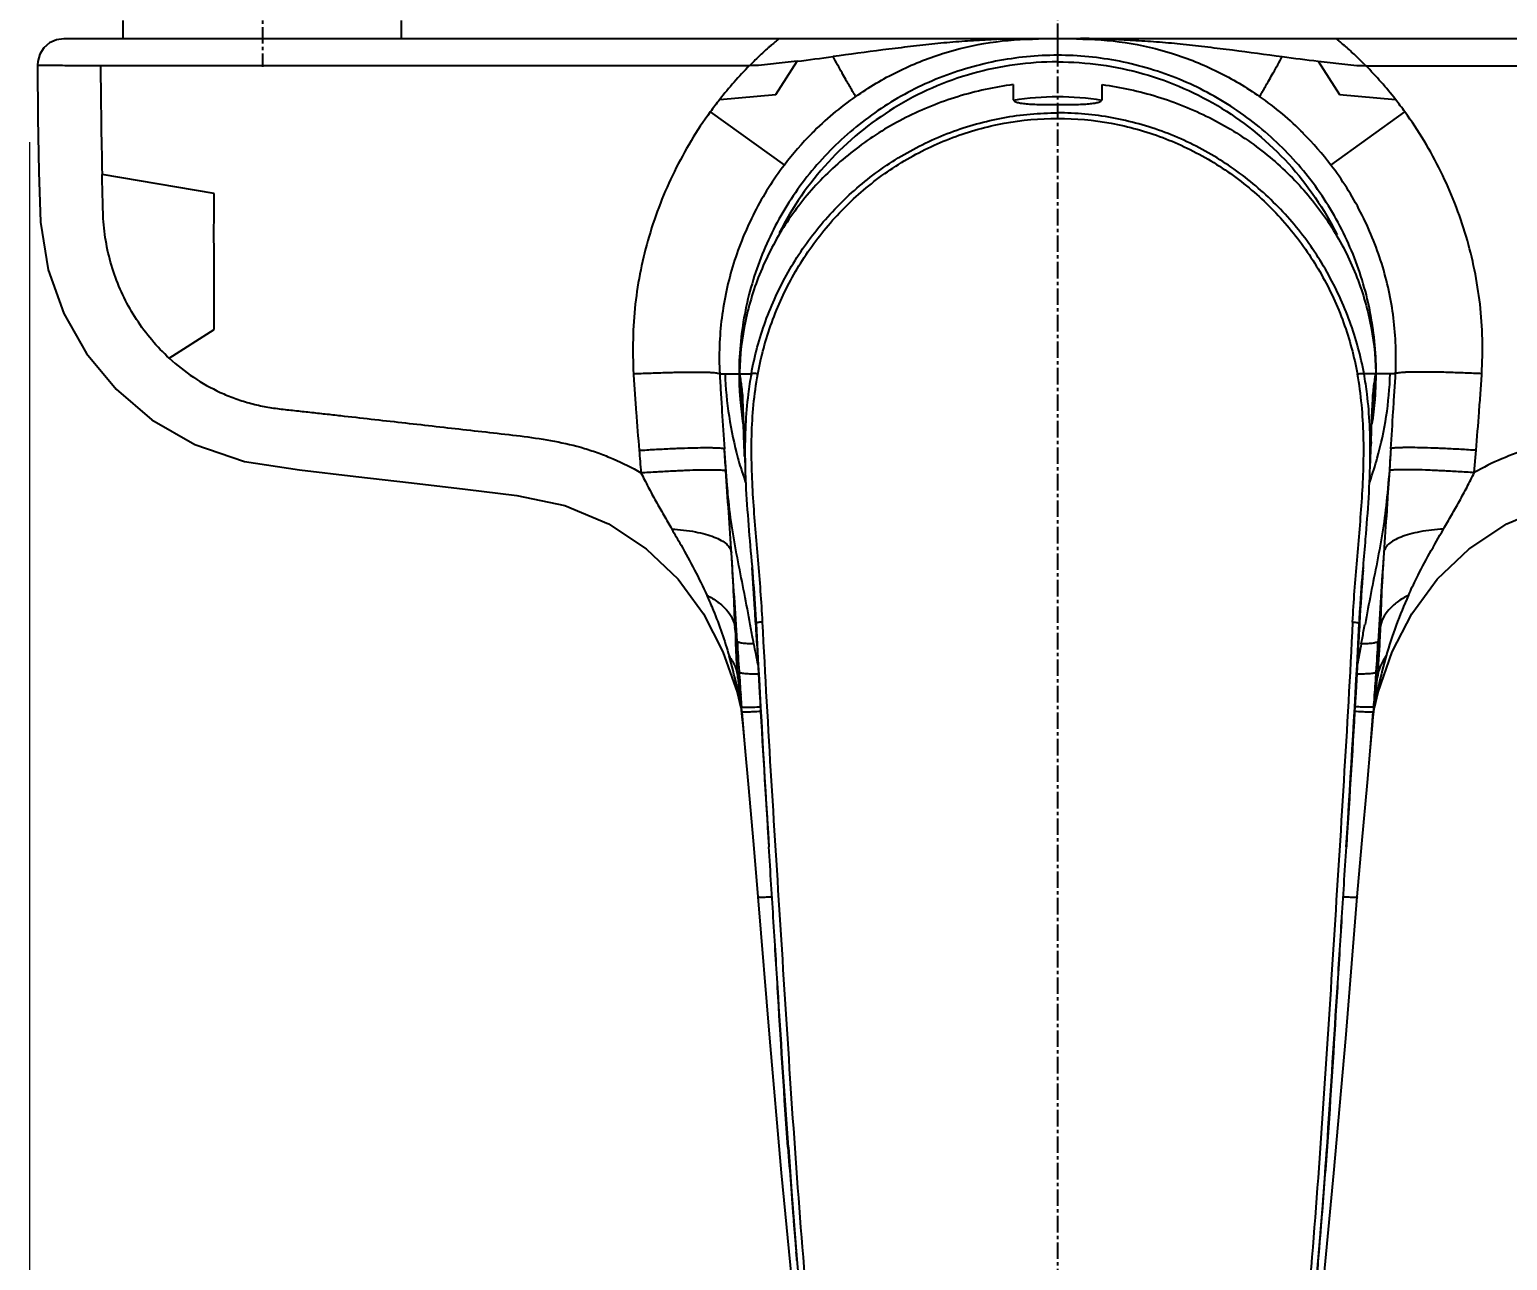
# Model space of a CAD drawing. Header units: millimetres. Extents: x 1091 to 2122, y 843 to 1569.
# Drawn here: x 1657.9 to 1769.4, y 1081.3 to 1174.2 of the extents above; entities that cross this region are included whole.
import ezdxf

# ---------------------------------------------------------------- set-up
doc = ezdxf.new("R2010")
doc.units = ezdxf.units.MM
doc.linetypes.add('CENTER', pattern=[2, 1.25, -0.25, 0.25, -0.25])
doc.layers.add('\\M+5B1EA\\M+5D7A2', color=1, linetype='Continuous')
doc.styles.add('Daelim Dimension', font='\x7f\x7f\x7f\x7f.TTF')
doc.dimstyles.new('DEFAULT', dxfattribs={"dimscale": 2, "dimtxt": 2, "dimasz": 2, "dimexe": 0, "dimexo": 2, "dimgap": 1, "dimtad": 1, "dimdec": 1, "dimzin": 9, "dimdsep": 46, "dimtxsty": 'Daelim Dimension', "dimcen": 0.5, "dimclrd": 252, "dimclre": 252, "dimclrt": 3, "dimadec": 1, "dimazin": 0, "dimtfac": 1, "dimtdec": 1, "dimtix": 1, "dimtmove": 0, "dimatfit": 3, "dimfxl": 0, "dimtolj": 1, "dimtzin": 1, "dimlwd": 9, "dimlwe": 9, "dimarcsym": 0})

# ---------------------------------------------------------------- blocks, each defined once
blk = doc.blocks.new('*D2')
at = {"layer": '\\M+5B1EA\\M+5D7A2', "color": 5, "lineweight": 9}
for p, q in [((1812.45, 1167.49), (1812.45, 992.88)), ((1657.93, 1165.7), (1657.93, 992.88)), ((1661.93, 992.88), (1808.45, 992.88))]:
    blk.add_line(p, q, dxfattribs=at)
at = {"layer": '\\M+5B1EA\\M+5D7A2', "color": 5}
for points in [[(1661.93, 993.55), (1661.93, 992.22), (1657.93, 992.88)], [(1808.45, 993.55), (1808.45, 992.22), (1812.45, 992.88)]]:
    blk.add_solid(points, dxfattribs=at)
at = {"layer": 'Defpoints', "color": 0}
for p in [(1812.45, 1171.49), (1657.93, 1169.7), (1812.45, 992.88)]:
    blk.add_point(p, dxfattribs=at)
at = {"layer": '\\M+5B1EA\\M+5D7A2', "color": 7, "insert": (1735.19, 1003.5), "char_height": 16, "attachment_point": 5, "style": 'Daelim Dimension'}
blk.add_mtext('\\A1;155', dxfattribs=at)
blk = doc.blocks.new('*D3')
at = {"layer": '\\M+5B1EA\\M+5D7A2', "color": 5, "lineweight": 9}
for p, q in [((1820.75, 1173.46), (1844.29, 1173.46)), ((1844.29, 1042.34), (1844.29, 1169.46)), ((1739.38, 1038.34), (1844.29, 1038.34))]:
    blk.add_line(p, q, dxfattribs=at)
at = {"layer": '\\M+5B1EA\\M+5D7A2', "color": 5}
for points in [[(1843.63, 1169.46), (1844.96, 1169.46), (1844.29, 1173.46)], [(1843.63, 1042.34), (1844.96, 1042.34), (1844.29, 1038.34)]]:
    blk.add_solid(points, dxfattribs=at)
at = {"layer": 'Defpoints', "color": 0}
for p in [(1816.75, 1173.46), (1844.29, 1173.46), (1735.38, 1038.34)]:
    blk.add_point(p, dxfattribs=at)
at = {"layer": '\\M+5B1EA\\M+5D7A2', "color": 7, "insert": (1833.57, 1105.9), "char_height": 16, "attachment_point": 5, "rotation": 90, "style": 'Daelim Dimension'}
blk.add_mtext('\\A1;135', dxfattribs=at)

msp = doc.modelspace()

# ---------------------------------------------------------------- linework, layer by layer
at = {"color": 1, "linetype": 'CENTER'}
for p, q in [((1675.49, 1192.38), (1675.49, 1171.38)), ((1735.49, 1021.4), (1735.49, 1182.13))]:
    msp.add_line(p, q, dxfattribs=at)
at = {"color": 7, "linetype": 'Continuous'}
for p, q in [((1664.99, 1173.5), (1664.99, 1174.88)), ((1685.99, 1173.5), (1685.99, 1174.88)), ((1733.34, 1173.5), (1660.52, 1173.5)), ((1714.48, 1173.5), (1714.48, 1173.5)), ((1733.9, 1173.5), (1733.12, 1173.5)), ((1733.81, 1173.5), (1733.75, 1173.5)), ((1733.9, 1173.5), (1733.81, 1173.5)), ((1733.94, 1173.5), (1733.9, 1173.5)), ((1737.04, 1173.5), (1733.93, 1173.5)), ((1735.49, 1171.75), (1735.49, 1173.5)), ((1737.04, 1173.5), (1737.07, 1173.5)), ((1737.55, 1173.5), (1737.07, 1173.5)), ((1737.07, 1173.5), (1737.16, 1173.5)), ((1737.16, 1173.5), (1737.22, 1173.5)), ((1737.86, 1173.5), (1737.55, 1173.5)), ((1810.45, 1173.5), (1737.63, 1173.5)), ((1714.22, 1169.29), (1715.83, 1171.8)), ((1755.14, 1171.8), (1756.75, 1169.29)), ((1732.14, 1170.03), (1732.14, 1168.92)), ((1738.84, 1168.92), (1738.84, 1170.03)), ((1709.99, 1168.91), (1714.22, 1169.29)), ((1735.49, 1167.48), (1735.49, 1168.52)), ((1756.75, 1169.29), (1760.98, 1168.91)), ((1709.28, 1167.97), (1714.87, 1163.96)), ((1756.1, 1163.96), (1761.69, 1167.97)), ((1671.85, 1161.82), (1663.4, 1163.26)), ((1668.47, 1149.38), (1671.85, 1151.55)), ((1709.99, 1148.21), (1711.45, 1148.21)), ((1711.48, 1148.21), (1711.45, 1148.21)), ((1711.49, 1148.21), (1712.38, 1148.21)), ((1711.49, 1148.21), (1711.55, 1147.8)), ((1759.48, 1148.21), (1758.6, 1148.21)), ((1759.42, 1147.8), (1759.49, 1148.21)), ((1759.52, 1148.21), (1759.49, 1148.21)), ((1760.98, 1148.21), (1759.52, 1148.21)), ((1711.56, 1146.31), (1711.56, 1146.27)), ((1711.68, 1146.76), (1711.7, 1146.56)), ((1711.68, 1146.75), (1711.68, 1146.75)), ((1711.7, 1146.56), (1711.72, 1146.29)), ((1711.72, 1146.29), (1711.71, 1146.32)), ((1711.72, 1146.29), (1711.72, 1146.29)), ((1711.72, 1146.29), (1711.77, 1144.98)), ((1759.2, 1144.97), (1759.26, 1146.29)), ((1759.26, 1146.32), (1759.25, 1146.29)), ((1759.26, 1146.29), (1759.27, 1146.55)), ((1759.26, 1146.29), (1759.26, 1146.29)), ((1759.27, 1146.55), (1759.29, 1146.76)), ((1759.29, 1146.76), (1759.29, 1146.76)), ((1759.29, 1146.75), (1759.29, 1146.75)), ((1759.41, 1146.31), (1759.41, 1146.27)), ((1759.44, 1146.27), (1759.44, 1146.31)), ((1711.77, 1145.17), (1711.77, 1145.18)), ((1759.21, 1145.19), (1759.2, 1145.17)), ((1759.2, 1145.17), (1759.2, 1145.06)), ((1759.29, 1145.15), (1759.29, 1145.13)), ((1711.77, 1144.98), (1711.83, 1143.06)), ((1759.14, 1143.03), (1759.2, 1144.97)), ((1759.18, 1144.51), (1759.18, 1144.42)), ((1711.83, 1143.06), (1711.91, 1141.2)), ((1759.06, 1141.27), (1759.14, 1143.03)), ((1759.14, 1143.06), (1759.13, 1142.95)), ((1766.92, 1140.75), (1767.05, 1142.43)), ((1710.59, 1138.92), (1710.46, 1140.89)), ((1760.51, 1140.89), (1760.38, 1138.92)), ((1712.43, 1133.65), (1712.43, 1133.55)), ((1712.43, 1133.56), (1712.43, 1133.58)), ((1758.54, 1133.55), (1758.52, 1133.39)), ((1758.54, 1133.57), (1758.54, 1133.55)), ((1712.73, 1129.37), (1712.77, 1128.32)), ((1712.77, 1128.32), (1712.78, 1128.02)), ((1758.2, 1128.32), (1758.19, 1128.01)), ((1758.24, 1129.37), (1758.2, 1128.32)), ((1710.24, 1127.23), (1711.3, 1124.18)), ((1711.27, 1124.68), (1711.26, 1124.72)), ((1711.28, 1124.62), (1711.27, 1124.68)), ((1711.3, 1124.18), (1711.58, 1122.99)), ((1711.42, 1124.71), (1711.42, 1124.76)), ((1711.52, 1123.79), (1711.51, 1123.88)), ((1711.57, 1123.94), (1711.58, 1123.8)), ((1759.39, 1123.8), (1759.4, 1123.94)), ((1759.4, 1122.99), (1759.67, 1124.18)), ((1759.47, 1123.9), (1759.45, 1123.79)), ((1759.56, 1124.76), (1759.55, 1124.71)), ((1759.72, 1124.73), (1759.71, 1124.68)), ((1711.47, 1123.72), (1711.46, 1123.77)), ((1711.52, 1123.79), (1711.59, 1123.1)), ((1711.59, 1123.07), (1711.58, 1123.14)), ((1711.59, 1123.1), (1711.67, 1122.31)), ((1711.67, 1122.68), (1711.64, 1123.07)), ((1759.3, 1122.31), (1759.38, 1123.1)), ((1759.33, 1123.07), (1759.3, 1122.68)), ((1759.38, 1123.1), (1759.46, 1123.79)), ((1711.67, 1122.68), (1711.89, 1119.97)), ((1759.08, 1120.03), (1759.3, 1122.68)), ((1711.81, 1120.83), (1711.91, 1119.72)), ((1758.85, 1117.37), (1759.08, 1120.03)), ((1715.17, 1089.83), (1715.41, 1086.5)), ((1715.41, 1086.5), (1715.81, 1081.36)), ((1715.8, 1081.43), (1715.76, 1081.93)), ((1715.82, 1081.28), (1715.8, 1081.43)), ((1715.81, 1081.36), (1716.23, 1076.58))]:
    msp.add_line(p, q, dxfattribs=at)
for points in [[(1660.52, 1173.5), (1659.96, 1173.42), (1659.44, 1173.19), (1659.01, 1172.81), (1658.7, 1172.33), (1658.54, 1171.79), (1658.52, 1171.49)], [(1658.52, 1171.49), (1658.55, 1167.51), (1658.62, 1163.46), (1658.74, 1159.65), (1659.33, 1156.06), (1660.51, 1152.75), (1662.23, 1149.73), (1664.45, 1147.04), (1667.16, 1144.73), (1670.39, 1142.87), (1674.13, 1141.59), (1678.28, 1140.97), (1682.54, 1140.46), (1686.75, 1139.97), (1690.8, 1139.49), (1694.68, 1139.02), (1698.32, 1138.27), (1701.6, 1136.89), (1704.45, 1135), (1706.85, 1132.71), (1708.77, 1130.09), (1710.24, 1127.23)], [(1759.67, 1124.18), (1760.73, 1127.23), (1762.2, 1130.09), (1764.12, 1132.71), (1766.52, 1135), (1769.37, 1136.89), (1772.65, 1138.27), (1776.28, 1139.02), (1780.17, 1139.49), (1784.21, 1139.97), (1788.42, 1140.46), (1792.69, 1140.97), (1796.83, 1141.59), (1800.57, 1142.87), (1803.8, 1144.73), (1806.52, 1147.04), (1808.74, 1149.72), (1810.46, 1152.74), (1811.64, 1156.06), (1812.23, 1159.65), (1812.35, 1163.46), (1812.42, 1167.51), (1812.45, 1171.49)], [(1758.54, 1133.57), (1758.54, 1133.56), (1758.54, 1133.56), (1758.55, 1133.65)], [(1711.67, 1122.31), (1711.74, 1121.66), (1711.81, 1120.83)], [(1759.06, 1119.72), (1759.16, 1120.83), (1759.23, 1121.66), (1759.3, 1122.31)], [(1711.89, 1119.97), (1712.14, 1117.24), (1712.55, 1112.67), (1712.88, 1108.72)], [(1758.09, 1108.72), (1758.43, 1112.74), (1758.85, 1117.37)], [(1712.88, 1108.72), (1713.74, 1098.07), (1714.64, 1087.9), (1715.51, 1078.86)], [(1755.46, 1078.85), (1756.32, 1087.87), (1757.23, 1098.04), (1758.09, 1108.72)], [(1755, 1079.49), (1755.43, 1084.77), (1755.81, 1089.88)], [(1715.57, 1084.24), (1715.69, 1082.81), (1715.76, 1081.93)], [(1755.21, 1081.93), (1755.35, 1083.67), (1755.4, 1084.24)]]:
    msp.add_lwpolyline(points, dxfattribs=at)
for centre, radius, start, end in [((1733.94, 1102.88), 70.62, 90.155, 90.6635), ((1737.03, 1102.9), 70.61, 89.3276, 89.8446), ((1672.86, 1514.09), 344.98, 277.1546, 277.6081), ((2295.57, 1176.46), 632.31, 180.45269, 181.19604), ((1733.96, 1150.1), 30.47, 135.4769, 141.8759), ((1737.01, 1150.1), 30.47, 38.1237, 44.5283), ((1734.14, 1149.29), 24.23, 124.9861, 135.2172), ((1735.49, 1148.21), 20.9, 80.8128, 99.1843), ((1736.83, 1149.29), 24.23, 44.7828, 55.0139), ((1734.01, 1149.46), 24.01, 135.2836, 142.8511), ((1736.96, 1149.46), 24.01, 37.1496, 44.7163), ((1737.72, 1149.13), 27.34, 181.9233, 195.4668), ((1734.98, 1148.24), 23.53, 179.8105, 180.0604), ((1735.45, 1148.24), 23.99, 180.0638, 180.3333), ((1735.54, 1148.24), 24.09, 180.3352, 183.5715), ((1726.17, 1148.02), 14.68, 178.8728, 179.1382), ((1715.31, 1148.18), 3.83, 178.9934, 179.4877), ((1725.19, 1150.23), 13.86, 188.3921, 188.8619), ((1735.33, 1148.2), 23.85, 180.2504, 183.5177), ((1735.79, 1148.2), 23.69, 356.4704, 359.7474), ((1746.13, 1150.18), 13.5, 350.6182, 351.6035), ((1735.45, 1148.24), 24.06, 356.442, 359.6704), ((1754.91, 1148.18), 4.58, 359.9601, 0.4008), ((1743.05, 1148.16), 16.44, 359.8037, 0.0638), ((1735.99, 1148.24), 23.53, 359.9397, 0.1896), ((1735.46, 1148.24), 24.06, 359.6708, 359.9396), ((1733.24, 1149.13), 27.35, 344.5354, 358.0758), ((1735.61, 1148.24), 24.15, 183.5703, 184.681), ((1735.44, 1148.21), 23.96, 183.5157, 184.5482), ((1735.6, 1148.24), 24.15, 184.6804, 189.1728), ((1735.5, 1148.21), 24.01, 184.6352, 187.3452), ((1695.95, 1145.48), 15.79, 4.635, 5.0141), ((1712.17, 1146.32), 0.453, 179.0237, 183.5615), ((1735.43, 1148.24), 24.09, 350.8189, 355.3157), ((1758.8, 1146.32), 0.453, 356.4402, 0.9783), ((1774.97, 1145.49), 15.73, 174.9914, 175.3496), ((1735.37, 1148.23), 24.11, 352.6482, 355.3424), ((1735.55, 1148.22), 23.94, 355.4299, 356.4744), ((1735.45, 1148.24), 24.07, 355.4023, 356.4418), ((1735.5, 1148.21), 24.01, 187.3449, 188.9621), ((1950.92, 1138.87), 191.82, 178.1508, 178.3164), ((1735.23, 1148.25), 24.25, 351.0814, 352.6027), ((1418.46, 1154.36), 340.86, 358.1003, 358.3291), ((1616.89, 1147.94), 142.33, 357.6164, 357.9912), ((2546.94, 1207.76), 845.55, 184.43121, 184.54547), ((1737.49, 1149.07), 27.11, 195.4791, 197.0889), ((1841.86, 1147.45), 130.1, 182.3996, 182.7552), ((1631.28, 1147.35), 127.93, 357.2031, 357.6124), ((1733.52, 1149.06), 27.06, 340.668, 344.522), ((1737.42, 1149.05), 27.03, 197.0885, 199.5326), ((1733.6, 1149.03), 26.98, 340.3862, 340.666), ((811.62, 1073.73), 901.32, 3.45263, 3.87885), ((2633.06, 1075.41), 874.98, 176.11474, 176.5538), ((1978.04, 1116.83), 220.14, 175.6845, 176.7334), ((1791.62, 1118), 32.59, 155.5552, 164.1343), ((1870.88, 1135.27), 159.85, 182.2312, 182.606), ((1628.36, 1116.3), 83.76, 8.0367, 8.7534), ((1491.88, 1117.05), 221.18, 2.9223, 3.1938), ((3061.54, 1198.56), 1350.58, 182.93677, 183.6536), ((409.7, 1198.55), 1350.31, 356.34635, 357.06334), ((1971.67, 1117.44), 213.74, 176.801, 177.0821), ((1577.06, 1163.05), 184.72, 349.146, 349.4666), ((1842.93, 1116.24), 84.1, 171.2448, 171.9588), ((2059.13, 1148.56), 348.43, 183.381, 183.7578), ((1546.61, 1095.26), 169.13, 10.5481, 11.1008), ((1923.89, 1095.36), 168.65, 168.902, 169.4564), ((1664.91, 1146.29), 95.29, 348.8288, 349.102), ((1408.81, 1148.74), 351.47, 356.244, 356.6175), ((1674.73, 1116.61), 37.42, 12.5211, 15.9737), ((1796.36, 1116.58), 37.54, 164.0325, 167.4674), ((1799.59, 1133.42), 88.6, 185.2963, 185.6082), ((1957.5, 1141.95), 246.58, 183.7731, 184.1881), ((1513.48, 1141.95), 246.58, 355.8119, 356.2271), ((1671.37, 1133.42), 88.6, 354.3944, 354.7041), ((1669.22, 1115.39), 43.05, 11.6919, 12.3782), ((1707.68, 1123.12), 3.9, 17.4759, 22.6913), ((1649.22, 1111.24), 63.49, 11.3864, 11.7073), ((1707.75, 1123.14), 3.83, 9.8088, 17.4811), ((1797.6, 1133.22), 86.6, 185.6392, 186.1937), ((1763.19, 1123.13), 3.8, 167.8142, 170.069), ((1673.34, 1133.22), 86.63, 353.8209, 354.3617), ((1763.24, 1123.12), 3.85, 162.6009, 167.807), ((1824.28, 1110.72), 66.07, 168.3136, 168.6645), ((1763.3, 1123.1), 3.91, 157.4426, 162.5999), ((1802.09, 1115.32), 43.4, 167.654, 168.3252), ((1794.05, 1117.1), 35.17, 167.5678, 167.6922), ((1620.37, 1105.43), 92.91, 11.1483, 11.3507), ((1586.72, 1098.8), 127.21, 11.0302, 11.1502), ((1941.5, 1140.8), 230.55, 184.2282, 184.4085), ((1529.37, 1140.8), 230.65, 355.5916, 355.7718), ((1889.07, 1097.85), 132.12, 168.8545, 168.9952), ((1852.21, 1105.11), 94.56, 168.6574, 168.8547), ((2178.01, 1123.07), 464.06, 184.1081, 184.7996), ((2401.35, 1137.71), 687.86, 183.99105, 184.65079), ((1068.37, 1137.8), 689.11, 355.34976, 356.01269), ((1291.18, 1123.21), 465.85, 355.2021, 355.8975), ((1192.54, 1127.92), 564.55, 355.1232, 355.328)]:
    msp.add_arc(centre, radius, start, end, dxfattribs=at)
for points, knots in [([(1714.48, 1173.5), (1714.48, 1173.5), (1714.47, 1173.5), (1714.47, 1173.49), (1714.44, 1173.47), (1714.41, 1173.44), (1714.34, 1173.39), (1714.23, 1173.3), (1714.11, 1173.2), (1713.97, 1173.08), (1713.81, 1172.94), (1713.59, 1172.75), (1713.3, 1172.49), (1712.94, 1172.16), (1712.59, 1171.81), (1712.36, 1171.58), (1712.24, 1171.46)], [0, 0, 0, 0, 0.001264, 0.005786, 0.013608, 0.024753, 0.056962, 0.101147, 0.155393, 0.217691, 0.285937, 0.35825, 0.511209, 0.670952, 0.834768, 1, 1, 1, 1]), ([(1733.12, 1173.5), (1731.94, 1173.48), (1730.17, 1173.42), (1727.8, 1173.26), (1725.99, 1173.09), (1724.15, 1172.88), (1721.66, 1172.57), (1719.79, 1172.32), (1718.54, 1172.15)], [0, 0, 0, 0, 0.241544, 0.362738, 0.486286, 0.613075, 0.741435, 1, 1, 1, 1]), ([(1720.25, 1169.14), (1721.25, 1169.84), (1723.36, 1171.09), (1726.78, 1172.47), (1730.37, 1173.32), (1732.82, 1173.46), (1734.05, 1173.48)], [0, 0, 0, 0, 0.249818, 0.499769, 0.749865, 1, 1, 1, 1]), ([(1736.92, 1173.48), (1738.15, 1173.46), (1740.6, 1173.32), (1744.19, 1172.47), (1747.61, 1171.09), (1749.72, 1169.84), (1750.72, 1169.14)], [0, 0, 0, 0, 0.250135, 0.500231, 0.750182, 1, 1, 1, 1]), ([(1737.86, 1173.5), (1739.04, 1173.48), (1740.81, 1173.42), (1743.18, 1173.26), (1744.98, 1173.09), (1746.82, 1172.88), (1749.31, 1172.57), (1751.18, 1172.32), (1752.43, 1172.15)], [0, 0, 0, 0, 0.241537, 0.362729, 0.486287, 0.613079, 0.741439, 1, 1, 1, 1]), ([(1758.73, 1171.46), (1758.61, 1171.58), (1758.38, 1171.81), (1758.03, 1172.16), (1757.67, 1172.49), (1757.38, 1172.75), (1757.16, 1172.94), (1757, 1173.08), (1756.86, 1173.2), (1756.74, 1173.3), (1756.63, 1173.39), (1756.57, 1173.44), (1756.53, 1173.47), (1756.5, 1173.49), (1756.5, 1173.5), (1756.49, 1173.5), (1756.49, 1173.5)], [0, 0, 0, 0, 0.16532, 0.329245, 0.489091, 0.642062, 0.714346, 0.782568, 0.844848, 0.899015, 0.94309, 0.975314, 0.986513, 0.994363, 0.998851, 1, 1, 1, 1]), ([(1735.49, 1172.25), (1733.92, 1172.25), (1730.78, 1171.94), (1726.25, 1170.58), (1722.08, 1168.36), (1718.42, 1165.37), (1715.41, 1161.72), (1713.17, 1157.56), (1711.78, 1153.03), (1711.46, 1149.89), (1711.45, 1148.31)], [0, 0, 0, 0, 0.124923, 0.249978, 0.374505, 0.499764, 0.62465, 0.749444, 0.874402, 1, 1, 1, 1]), ([(1715.83, 1171.8), (1715.23, 1171.73), (1714.34, 1171.62), (1713.14, 1171.5), (1712.54, 1171.46), (1712.24, 1171.46)], [0, 0, 0, 0, 0.500028, 0.750034, 1, 1, 1, 1]), ([(1720.25, 1169.14), (1720.24, 1169.15), (1720.23, 1169.17), (1720.18, 1169.25), (1720.08, 1169.41), (1719.93, 1169.66), (1719.74, 1170.01), (1719.49, 1170.44), (1719.09, 1171.16), (1718.77, 1171.74), (1718.54, 1172.15)], [0, 0, 0, 0, 0.008831, 0.025424, 0.081543, 0.167529, 0.282499, 0.425341, 0.594036, 1, 1, 1, 1]), ([(1759.52, 1148.31), (1759.51, 1149.89), (1759.19, 1153.03), (1757.8, 1157.56), (1755.56, 1161.72), (1752.55, 1165.37), (1748.89, 1168.36), (1744.72, 1170.58), (1740.19, 1171.94), (1737.05, 1172.25), (1735.49, 1172.25)], [0, 0, 0, 0, 0.125598, 0.250556, 0.37535, 0.500236, 0.625495, 0.750022, 0.875076, 1, 1, 1, 1]), ([(1750.72, 1169.14), (1750.73, 1169.15), (1750.74, 1169.17), (1750.79, 1169.25), (1750.89, 1169.41), (1751.04, 1169.66), (1751.23, 1170.01), (1751.48, 1170.44), (1751.88, 1171.16), (1752.21, 1171.74), (1752.43, 1172.15)], [0, 0, 0, 0, 0.008832, 0.025425, 0.081545, 0.167532, 0.282504, 0.425347, 0.594041, 1, 1, 1, 1]), ([(1755.14, 1171.8), (1755.44, 1171.76), (1756.04, 1171.69), (1756.93, 1171.59), (1757.83, 1171.5), (1758.43, 1171.46), (1758.73, 1171.46)], [0, 0, 0, 0, 0.250011, 0.500019, 0.750038, 1, 1, 1, 1]), ([(1663.28, 1171.46), (1662.96, 1171.46), (1662.34, 1171.46), (1661.44, 1171.46), (1660.63, 1171.46), (1660.01, 1171.47), (1659.58, 1171.47), (1659.31, 1171.47), (1659.08, 1171.48), (1658.89, 1171.48), (1658.75, 1171.48), (1658.66, 1171.48), (1658.61, 1171.49), (1658.57, 1171.49), (1658.54, 1171.49), (1658.53, 1171.49), (1658.52, 1171.49), (1658.52, 1171.49)], [0, 0, 0, 0, 0.20166, 0.392003, 0.565038, 0.714823, 0.779204, 0.835965, 0.884809, 0.925442, 0.957566, 0.970346, 0.980888, 0.989156, 0.995115, 0.998731, 1, 1, 1, 1]), ([(1712.24, 1171.46), (1704.06, 1171.46), (1691.81, 1171.46), (1675.49, 1171.46), (1667.35, 1171.46), (1663.28, 1171.46)], [0, 0, 0, 0, 0.500809, 0.750837, 1, 1, 1, 1]), ([(1735.49, 1171.75), (1733.33, 1171.75), (1728.99, 1171.16), (1723, 1168.53), (1717.94, 1164.37), (1715.46, 1160.76), (1714.49, 1158.84)], [0, 0, 0, 0, 0.250012, 0.5, 0.749993, 1, 1, 1, 1]), ([(1735.49, 1171.75), (1737.66, 1171.75), (1740.94, 1171.3), (1745.03, 1169.82), (1748.89, 1167.79), (1753.12, 1164.28), (1755.6, 1160.64), (1756.57, 1158.7)], [0, 0, 0, 0, 0.249985, 0.375241, 0.499992, 0.750171, 1, 1, 1, 1]), ([(1758.73, 1171.46), (1766.9, 1171.46), (1779.16, 1171.46), (1795.48, 1171.46), (1803.62, 1171.46), (1807.69, 1171.46)], [0, 0, 0, 0, 0.500804, 0.750846, 1, 1, 1, 1]), ([(1732.14, 1170.03), (1730.72, 1169.85), (1727.94, 1169.24), (1724, 1167.66), (1720.43, 1165.46), (1717.35, 1162.72), (1714.84, 1159.53), (1712.98, 1155.99), (1711.82, 1152.22), (1711.51, 1149.61), (1711.49, 1148.31)], [0, 0, 0, 0, 0.1311, 0.260881, 0.388835, 0.514651, 0.638334, 0.760108, 0.880445, 1, 1, 1, 1]), ([(1738.84, 1170.03), (1740.25, 1169.85), (1743.03, 1169.24), (1746.97, 1167.66), (1750.54, 1165.46), (1753.62, 1162.72), (1756.13, 1159.53), (1757.99, 1155.99), (1759.16, 1152.22), (1759.46, 1149.61), (1759.48, 1148.31)], [0, 0, 0, 0, 0.131101, 0.260883, 0.38884, 0.514658, 0.638343, 0.760115, 0.88045, 1, 1, 1, 1]), ([(1732.14, 1168.92), (1732.14, 1168.9), (1732.15, 1168.85), (1732.2, 1168.8), (1732.28, 1168.75), (1732.39, 1168.71), (1732.53, 1168.67), (1732.77, 1168.62), (1733.14, 1168.58), (1733.64, 1168.55), (1734.21, 1168.53), (1734.84, 1168.52), (1735.27, 1168.52), (1735.49, 1168.52)], [0, 0, 0, 0, 0.017818, 0.038751, 0.065621, 0.099732, 0.141519, 0.191041, 0.312155, 0.459461, 0.627538, 0.81016, 1, 1, 1, 1]), ([(1735.49, 1168.52), (1735.7, 1168.52), (1736.13, 1168.52), (1736.76, 1168.53), (1737.33, 1168.55), (1737.83, 1168.58), (1738.2, 1168.62), (1738.44, 1168.67), (1738.58, 1168.71), (1738.69, 1168.75), (1738.77, 1168.8), (1738.82, 1168.85), (1738.84, 1168.9), (1738.84, 1168.92)], [0, 0, 0, 0, 0.189846, 0.372477, 0.540553, 0.687855, 0.808965, 0.858485, 0.900271, 0.93438, 0.96125, 0.982182, 1, 1, 1, 1]), ([(1709.28, 1167.97), (1708.76, 1167.26), (1707.8, 1165.8), (1706.54, 1163.49), (1705.48, 1161.09), (1704.63, 1158.6), (1704, 1156.05), (1703.58, 1153.46), (1703.42, 1150.83), (1703.45, 1149.08), (1703.49, 1148.21)], [0, 0, 0, 0, 0.124968, 0.250003, 0.374953, 0.499919, 0.624948, 0.749948, 0.874945, 1, 1, 1, 1]), ([(1712.38, 1148.21), (1712.62, 1149.55), (1713.34, 1152.2), (1715.06, 1155.94), (1717.39, 1159.35), (1720.27, 1162.31), (1723.62, 1164.74), (1727.35, 1166.54), (1731.35, 1167.65), (1734.11, 1167.9), (1735.49, 1167.9)], [0, 0, 0, 0, 0.124394, 0.248914, 0.373631, 0.498559, 0.623702, 0.749027, 0.874476, 1, 1, 1, 1]), ([(1712.87, 1148.19), (1713.11, 1149.51), (1713.81, 1152.1), (1715.49, 1155.76), (1717.77, 1159.1), (1720.58, 1162), (1723.86, 1164.38), (1727.52, 1166.15), (1731.43, 1167.24), (1734.14, 1167.48), (1735.49, 1167.48)], [0, 0, 0, 0, 0.124334, 0.248808, 0.373495, 0.498414, 0.623569, 0.748926, 0.874422, 1, 1, 1, 1]), ([(1758.6, 1148.21), (1758.35, 1149.55), (1757.63, 1152.2), (1755.91, 1155.94), (1753.58, 1159.35), (1750.7, 1162.31), (1747.35, 1164.74), (1743.62, 1166.54), (1739.62, 1167.65), (1736.86, 1167.9), (1735.49, 1167.9)], [0, 0, 0, 0, 0.124394, 0.248916, 0.373631, 0.49856, 0.623703, 0.749027, 0.874476, 1, 1, 1, 1]), ([(1735.49, 1167.48), (1736.83, 1167.48), (1739.54, 1167.24), (1743.45, 1166.15), (1747.11, 1164.38), (1750.39, 1162), (1753.2, 1159.1), (1755.48, 1155.76), (1757.16, 1152.1), (1757.86, 1149.51), (1758.1, 1148.19)], [0, 0, 0, 0, 0.12558, 0.251076, 0.376432, 0.501587, 0.626505, 0.751192, 0.875666, 1, 1, 1, 1]), ([(1767.48, 1148.21), (1767.53, 1149.08), (1767.57, 1150.83), (1767.39, 1153.46), (1766.97, 1156.05), (1766.34, 1158.6), (1765.49, 1161.09), (1764.08, 1164.29), (1762.71, 1166.55), (1761.69, 1167.97)], [0, 0, 0, 0, 0.125069, 0.250117, 0.375141, 0.500153, 0.625164, 0.750174, 1, 1, 1, 1]), ([(1668.47, 1149.38), (1667.53, 1150.24), (1665.87, 1152.21), (1664.46, 1155.09), (1663.78, 1157.54), (1663.48, 1159.44), (1663.45, 1161.35), (1663.41, 1162.62), (1663.4, 1163.26)], [0, 0, 0, 0, 0.24988, 0.49956, 0.624624, 0.749694, 0.874825, 1, 1, 1, 1]), ([(1714.87, 1163.96), (1714.02, 1162.85), (1712.52, 1160.46), (1710.92, 1156.56), (1710.02, 1152.43), (1709.92, 1149.61), (1709.99, 1148.21)], [0, 0, 0, 0, 0.249831, 0.499709, 0.749699, 1, 1, 1, 1]), ([(1760.98, 1148.21), (1761.05, 1149.61), (1760.95, 1152.43), (1760.05, 1156.56), (1758.45, 1160.46), (1756.95, 1162.85), (1756.1, 1163.96)], [0, 0, 0, 0, 0.250301, 0.500291, 0.750169, 1, 1, 1, 1]), ([(1671.85, 1151.55), (1671.85, 1152.41), (1671.86, 1154.54), (1671.84, 1157.32), (1671.84, 1159.89), (1671.85, 1161.17), (1671.85, 1161.82)], [0, 0, 0, 0, 0.249819, 0.624828, 0.812401, 1, 1, 1, 1]), ([(1668.47, 1149.38), (1669.04, 1148.85), (1670.26, 1147.89), (1671.95, 1146.94), (1673.38, 1146.35), (1674.49, 1145.99), (1675.43, 1145.77), (1676.19, 1145.64), (1676.77, 1145.56), (1677.34, 1145.5), (1678.11, 1145.41), (1679.07, 1145.31), (1680.23, 1145.18), (1681.77, 1145.01), (1683.69, 1144.79), (1686, 1144.53), (1688.31, 1144.27), (1690.61, 1144.01), (1692.92, 1143.75), (1695.23, 1143.49), (1697.53, 1143.15), (1699.42, 1142.71), (1700.89, 1142.22), (1702.33, 1141.65), (1703.38, 1141.13), (1704.05, 1140.74)], [0, 0, 0, 0, 0.062502, 0.124935, 0.156153, 0.187371, 0.218587, 0.23419, 0.249796, 0.26541, 0.281024, 0.312253, 0.343484, 0.374717, 0.437201, 0.499703, 0.562222, 0.624751, 0.687287, 0.749829, 0.812368, 0.87489, 0.90617, 0.937463, 1, 1, 1, 1]), ([(1802.51, 1149.38), (1801.94, 1148.85), (1800.72, 1147.89), (1799.02, 1146.94), (1797.59, 1146.35), (1796.49, 1145.99), (1795.36, 1145.72), (1794.21, 1145.56), (1793.05, 1145.43), (1791.9, 1145.31), (1790.75, 1145.18), (1789.21, 1145.01), (1787.29, 1144.79), (1784.98, 1144.53), (1782.67, 1144.27), (1780.36, 1144.01), (1778.05, 1143.76), (1775.74, 1143.49), (1773.44, 1143.16), (1771.17, 1142.62), (1768.98, 1141.83), (1767.59, 1141.14), (1766.92, 1140.75)], [0, 0, 0, 0, 0.062471, 0.124891, 0.156124, 0.187353, 0.218554, 0.249756, 0.280983, 0.312211, 0.34344, 0.374675, 0.437159, 0.49966, 0.562176, 0.624702, 0.68723, 0.749778, 0.812331, 0.874911, 0.937521, 1, 1, 1, 1]), ([(1703.48, 1148.21), (1703.51, 1147.72), (1703.58, 1146.76), (1703.72, 1144.84), (1703.84, 1143.39), (1703.91, 1142.43)], [0, 0, 0, 0, 0.249824, 0.499757, 1, 1, 1, 1]), ([(1703.49, 1148.21), (1703.88, 1148.23), (1704.67, 1148.26), (1705.83, 1148.3), (1706.95, 1148.33), (1707.95, 1148.34), (1708.68, 1148.34), (1709.16, 1148.32), (1709.44, 1148.31), (1709.66, 1148.29), (1709.82, 1148.27), (1709.92, 1148.24), (1709.98, 1148.22), (1709.99, 1148.21)], [0, 0, 0, 0, 0.180396, 0.362943, 0.537641, 0.693875, 0.822331, 0.874033, 0.916794, 0.950444, 0.975174, 0.991385, 1, 1, 1, 1]), ([(1709.99, 1148.21), (1710.01, 1147.74), (1710.08, 1146.79), (1710.19, 1144.9), (1710.29, 1143.49), (1710.35, 1142.55)], [0, 0, 0, 0, 0.250576, 0.500978, 1, 1, 1, 1]), ([(1711.56, 1147.75), (1711.56, 1147.78), (1711.54, 1147.89), (1711.52, 1148.01), (1711.5, 1148.1)], [0, 0, 0, 0, 0.236582, 1, 1, 1, 1]), ([(1711.55, 1147.8), (1711.58, 1147.64), (1711.63, 1147.3), (1711.67, 1146.95), (1711.68, 1146.75)], [0, 0, 0, 0, 0.447451, 1, 1, 1, 1]), ([(1711.67, 1146.86), (1711.67, 1146.95), (1711.64, 1147.25), (1711.6, 1147.54), (1711.56, 1147.75)], [0, 0, 0, 0, 0.289859, 1, 1, 1, 1]), ([(1712.38, 1148.21), (1712.28, 1147.7), (1711.97, 1145.64), (1711.88, 1143.54), (1711.9, 1141.98)], [0, 0, 0, 0, 0.250203, 1, 1, 1, 1]), ([(1713.23, 1129.47), (1713.15, 1131.03), (1712.9, 1134.15), (1712.48, 1138.83), (1712.31, 1143.52), (1712.58, 1146.65), (1712.87, 1148.19)], [0, 0, 0, 0, 0.250064, 0.500129, 0.750129, 1, 1, 1, 1]), ([(1712.87, 1148.19), (1712.81, 1148.2), (1712.69, 1148.22), (1712.55, 1148.23), (1712.45, 1148.23), (1712.39, 1148.23), (1712.38, 1148.22), (1712.38, 1148.21)], [0, 0, 0, 0, 0.3675, 0.680823, 0.898328, 0.963068, 1, 1, 1, 1]), ([(1757.74, 1129.47), (1757.82, 1131.03), (1758.07, 1134.15), (1758.49, 1138.83), (1758.66, 1143.52), (1758.39, 1146.65), (1758.1, 1148.19)], [0, 0, 0, 0, 0.250064, 0.500129, 0.750129, 1, 1, 1, 1]), ([(1758.1, 1148.19), (1758.16, 1148.2), (1758.28, 1148.22), (1758.42, 1148.23), (1758.53, 1148.23), (1758.58, 1148.23), (1758.59, 1148.22), (1758.6, 1148.21)], [0, 0, 0, 0, 0.367497, 0.680821, 0.898329, 0.963068, 1, 1, 1, 1]), ([(1759.07, 1141.98), (1759.09, 1143.54), (1759, 1145.64), (1758.69, 1147.7), (1758.6, 1148.21)], [0, 0, 0, 0, 0.749788, 1, 1, 1, 1]), ([(1759.29, 1146.75), (1759.31, 1146.95), (1759.34, 1147.3), (1759.4, 1147.64), (1759.42, 1147.8)], [0, 0, 0, 0, 0.552543, 1, 1, 1, 1]), ([(1759.41, 1147.75), (1759.4, 1147.68), (1759.35, 1147.39), (1759.32, 1147.09), (1759.3, 1146.86)], [0, 0, 0, 0, 0.220272, 1, 1, 1, 1]), ([(1759.45, 1147.98), (1759.45, 1147.96), (1759.43, 1147.88), (1759.42, 1147.81), (1759.41, 1147.75)], [0, 0, 0, 0, 0.259365, 1, 1, 1, 1]), ([(1760.62, 1142.55), (1760.68, 1143.49), (1760.78, 1144.9), (1760.89, 1146.79), (1760.96, 1147.74), (1760.98, 1148.21)], [0, 0, 0, 0, 0.499036, 0.749426, 1, 1, 1, 1]), ([(1767.48, 1148.21), (1767.07, 1148.23), (1766.25, 1148.26), (1765.07, 1148.31), (1763.98, 1148.33), (1763.02, 1148.34), (1762.32, 1148.34), (1761.85, 1148.32), (1761.57, 1148.31), (1761.34, 1148.29), (1761.17, 1148.27), (1761.06, 1148.25), (1760.99, 1148.23), (1760.98, 1148.21)], [0, 0, 0, 0, 0.191768, 0.375377, 0.544825, 0.693917, 0.816955, 0.86761, 0.910567, 0.945501, 0.972133, 0.99026, 1, 1, 1, 1]), ([(1767.06, 1142.43), (1767.13, 1143.39), (1767.25, 1144.84), (1767.39, 1146.76), (1767.46, 1147.72), (1767.49, 1148.21)], [0, 0, 0, 0, 0.500243, 0.750176, 1, 1, 1, 1]), ([(1711.71, 1146.32), (1711.71, 1146.36), (1711.7, 1146.51), (1711.69, 1146.65), (1711.68, 1146.76)], [0, 0, 0, 0, 0.259163, 1, 1, 1, 1]), ([(1711.77, 1145.18), (1711.76, 1145.29), (1711.75, 1145.66), (1711.73, 1146.03), (1711.72, 1146.29)], [0, 0, 0, 0, 0.285395, 1, 1, 1, 1]), ([(1759.25, 1146.29), (1759.25, 1146.21), (1759.23, 1145.85), (1759.21, 1145.48), (1759.21, 1145.19)], [0, 0, 0, 0, 0.215679, 1, 1, 1, 1]), ([(1759.29, 1146.76), (1759.28, 1146.72), (1759.27, 1146.58), (1759.26, 1146.43), (1759.26, 1146.32)], [0, 0, 0, 0, 0.239736, 1, 1, 1, 1]), ([(1711.87, 1142), (1711.85, 1142.59), (1711.81, 1143.64), (1711.78, 1144.7), (1711.77, 1145.17)], [0, 0, 0, 0, 0.555977, 1, 1, 1, 1]), ([(1703.92, 1142.43), (1704.3, 1142.45), (1705.07, 1142.5), (1706.21, 1142.56), (1707.31, 1142.6), (1708.28, 1142.63), (1709, 1142.64), (1709.48, 1142.63), (1709.76, 1142.62), (1709.99, 1142.61), (1710.16, 1142.6), (1710.27, 1142.58), (1710.33, 1142.56), (1710.35, 1142.55)], [0, 0, 0, 0, 0.179052, 0.359777, 0.532657, 0.687651, 0.815939, 0.868047, 0.911544, 0.946239, 0.972269, 0.989953, 1, 1, 1, 1]), ([(1710.64, 1138.89), (1710.61, 1139.19), (1710.49, 1140.41), (1710.41, 1141.64), (1710.35, 1142.55)], [0, 0, 0, 0, 0.251692, 1, 1, 1, 1]), ([(1711.9, 1141.98), (1711.9, 1141.29), (1711.99, 1138.5), (1712.25, 1135.73), (1712.43, 1133.65)], [0, 0, 0, 0, 0.250077, 1, 1, 1, 1]), ([(1758.55, 1133.65), (1758.6, 1134.35), (1758.85, 1137.12), (1759.05, 1139.89), (1759.07, 1141.98)], [0, 0, 0, 0, 0.249971, 1, 1, 1, 1]), ([(1760.62, 1142.55), (1760.6, 1142.25), (1760.52, 1141.02), (1760.43, 1139.8), (1760.33, 1138.89)], [0, 0, 0, 0, 0.248757, 1, 1, 1, 1]), ([(1767.05, 1142.43), (1766.67, 1142.45), (1765.9, 1142.5), (1764.76, 1142.56), (1763.67, 1142.6), (1762.69, 1142.63), (1761.97, 1142.64), (1761.49, 1142.63), (1761.21, 1142.62), (1760.98, 1142.61), (1760.81, 1142.6), (1760.7, 1142.58), (1760.64, 1142.56), (1760.62, 1142.55)], [0, 0, 0, 0, 0.179051, 0.359776, 0.532655, 0.687648, 0.815936, 0.868045, 0.911543, 0.946237, 0.972268, 0.989953, 1, 1, 1, 1]), ([(1704.05, 1140.75), (1704.45, 1140.77), (1705.25, 1140.82), (1706.4, 1140.88), (1707.46, 1140.93), (1708.4, 1140.96), (1709.09, 1140.97), (1709.56, 1140.96), (1709.84, 1140.96), (1710.07, 1140.95), (1710.25, 1140.94), (1710.37, 1140.92), (1710.44, 1140.9), (1710.46, 1140.89)], [0, 0, 0, 0, 0.189939, 0.371821, 0.539437, 0.687419, 0.810928, 0.862217, 0.905954, 0.941813, 0.969501, 0.988873, 1, 1, 1, 1]), ([(1704.05, 1140.74), (1704.23, 1140.38), (1704.59, 1139.66), (1705.17, 1138.59), (1705.77, 1137.54), (1706.17, 1136.84), (1706.37, 1136.49)], [0, 0, 0, 0, 0.250989, 0.501268, 0.750853, 1, 1, 1, 1]), ([(1766.92, 1140.74), (1766.52, 1140.77), (1765.72, 1140.82), (1764.57, 1140.88), (1763.51, 1140.93), (1762.57, 1140.96), (1761.88, 1140.97), (1761.41, 1140.97), (1761.13, 1140.96), (1760.9, 1140.95), (1760.72, 1140.94), (1760.6, 1140.92), (1760.53, 1140.9), (1760.51, 1140.89)], [0, 0, 0, 0, 0.189943, 0.371815, 0.539419, 0.687415, 0.810914, 0.862195, 0.905919, 0.941768, 0.969456, 0.988839, 1, 1, 1, 1]), ([(1764.6, 1136.49), (1764.8, 1136.84), (1765.21, 1137.54), (1765.8, 1138.59), (1766.38, 1139.66), (1766.74, 1140.38), (1766.92, 1140.74)], [0, 0, 0, 0, 0.249144, 0.498724, 0.749006, 1, 1, 1, 1]), ([(1710.59, 1138.92), (1710.59, 1138.92), (1710.61, 1138.9), (1710.62, 1138.9), (1710.64, 1138.89)], [0, 0, 0, 0, 0.172011, 1, 1, 1, 1]), ([(1710.88, 1134.7), (1710.85, 1135.05), (1710.76, 1136.46), (1710.66, 1137.86), (1710.59, 1138.92)], [0, 0, 0, 0, 0.248596, 1, 1, 1, 1]), ([(1712.3, 1129.29), (1712.15, 1130.07), (1711.86, 1131.64), (1711.37, 1134.02), (1710.93, 1136.43), (1710.72, 1138.07), (1710.64, 1138.89)], [0, 0, 0, 0, 0.244238, 0.493102, 0.746511, 1, 1, 1, 1]), ([(1760.33, 1138.89), (1760.25, 1138.07), (1760.04, 1136.43), (1759.6, 1134.02), (1759.11, 1131.64), (1758.82, 1130.07), (1758.68, 1129.29)], [0, 0, 0, 0, 0.25349, 0.506899, 0.755763, 1, 1, 1, 1]), ([(1760.38, 1138.92), (1760.36, 1138.57), (1760.26, 1137.16), (1760.17, 1135.75), (1760.09, 1134.7)], [0, 0, 0, 0, 0.251495, 1, 1, 1, 1]), ([(1760.33, 1138.89), (1760.34, 1138.89), (1760.36, 1138.9), (1760.37, 1138.91), (1760.38, 1138.92)], [0, 0, 0, 0, 0.329815, 1, 1, 1, 1]), ([(1706.37, 1136.49), (1706.61, 1136.09), (1707.2, 1135.06), (1708.11, 1133.41), (1708.73, 1132.13), (1709.02, 1131.49)], [0, 0, 0, 0, 0.250616, 0.625885, 1, 1, 1, 1]), ([(1706.37, 1136.49), (1706.97, 1136.46), (1707.83, 1136.36), (1708.9, 1136.12), (1709.56, 1135.91), (1710.09, 1135.66), (1710.51, 1135.38), (1710.78, 1135.06), (1710.87, 1134.81), (1710.88, 1134.7)], [0, 0, 0, 0, 0.35193, 0.505674, 0.641218, 0.757139, 0.853353, 0.932256, 1, 1, 1, 1]), ([(1764.6, 1136.49), (1764, 1136.46), (1763.14, 1136.36), (1762.07, 1136.12), (1761.42, 1135.91), (1760.88, 1135.66), (1760.46, 1135.38), (1760.19, 1135.06), (1760.1, 1134.81), (1760.09, 1134.7)], [0, 0, 0, 0, 0.35193, 0.505675, 0.641218, 0.757139, 0.853354, 0.932257, 1, 1, 1, 1]), ([(1761.95, 1131.48), (1762.14, 1131.91), (1762.65, 1132.98), (1763.54, 1134.65), (1764.24, 1135.88), (1764.6, 1136.49)], [0, 0, 0, 0, 0.249284, 0.624215, 1, 1, 1, 1]), ([(1711.15, 1129.04), (1711.12, 1129.96), (1711.05, 1131.85), (1710.94, 1133.73), (1710.88, 1134.7)], [0, 0, 0, 0, 0.487711, 1, 1, 1, 1]), ([(1760.09, 1134.7), (1760.03, 1133.73), (1759.92, 1131.85), (1759.85, 1129.96), (1759.82, 1129.04)], [0, 0, 0, 0, 0.512202, 1, 1, 1, 1]), ([(1712.43, 1133.65), (1712.52, 1132.58), (1712.63, 1131.15), (1712.71, 1129.72), (1712.73, 1129.37)], [0, 0, 0, 0, 0.750218, 1, 1, 1, 1]), ([(1712.71, 1129.37), (1712.69, 1129.72), (1712.61, 1131.12), (1712.51, 1132.52), (1712.43, 1133.56)], [0, 0, 0, 0, 0.253963, 1, 1, 1, 1]), ([(1758.24, 1129.37), (1758.26, 1129.72), (1758.34, 1131.15), (1758.45, 1132.58), (1758.55, 1133.65)], [0, 0, 0, 0, 0.249749, 1, 1, 1, 1]), ([(1709.02, 1131.49), (1709.19, 1131.11), (1709.59, 1130.17), (1710.17, 1128.65), (1710.53, 1127.49), (1710.7, 1126.91)], [0, 0, 0, 0, 0.252055, 0.628209, 1, 1, 1, 1]), ([(1709.02, 1131.49), (1709.31, 1131.34), (1709.85, 1131.02), (1710.51, 1130.43), (1710.97, 1129.77), (1711.12, 1129.28), (1711.15, 1129.04)], [0, 0, 0, 0, 0.291152, 0.55189, 0.785226, 1, 1, 1, 1]), ([(1761.95, 1131.48), (1761.66, 1131.34), (1761.12, 1131.02), (1760.46, 1130.43), (1760, 1129.77), (1759.85, 1129.28), (1759.82, 1129.04)], [0, 0, 0, 0, 0.291101, 0.5518, 0.785137, 1, 1, 1, 1]), ([(1713.23, 1129.47), (1713.16, 1129.46), (1713.04, 1129.45), (1712.89, 1129.43), (1712.79, 1129.41), (1712.74, 1129.39), (1712.73, 1129.37), (1712.73, 1129.37)], [0, 0, 0, 0, 0.384508, 0.70828, 0.90887, 0.966759, 1, 1, 1, 1]), ([(1735.49, 1042.87), (1734.48, 1042.87), (1732.47, 1043.04), (1729.55, 1043.85), (1726.86, 1045.22), (1724.52, 1047.12), (1722.63, 1049.45), (1721.18, 1052.07), (1720.08, 1054.86), (1719.24, 1057.73), (1718.61, 1060.66), (1717.97, 1064.61), (1717.41, 1069.58), (1716.82, 1075.55), (1716.12, 1083.52), (1715.4, 1093.51), (1714.65, 1105.49), (1713.89, 1117.48), (1713.43, 1125.47), (1713.23, 1129.47)], [0, 0, 0, 0, 0.03138, 0.062704, 0.093947, 0.125101, 0.156194, 0.187291, 0.21842, 0.249582, 0.280771, 0.311987, 0.374484, 0.437028, 0.499572, 0.624667, 0.749782, 0.874898, 1, 1, 1, 1]), ([(1757.74, 1129.47), (1757.54, 1125.47), (1757.08, 1117.48), (1756.32, 1105.49), (1755.57, 1093.51), (1754.85, 1083.52), (1754.15, 1075.55), (1753.56, 1069.58), (1753.01, 1064.61), (1752.36, 1060.66), (1751.73, 1057.73), (1750.9, 1054.86), (1749.79, 1052.07), (1748.34, 1049.45), (1746.45, 1047.12), (1744.11, 1045.22), (1741.42, 1043.85), (1738.5, 1043.04), (1736.49, 1042.87), (1735.49, 1042.87)], [0, 0, 0, 0, 0.125102, 0.250218, 0.375333, 0.500428, 0.562972, 0.625516, 0.688013, 0.719229, 0.750418, 0.78158, 0.812709, 0.843806, 0.874899, 0.906053, 0.937296, 0.96862, 1, 1, 1, 1]), ([(1757.74, 1129.47), (1757.81, 1129.46), (1757.93, 1129.45), (1758.08, 1129.43), (1758.18, 1129.41), (1758.23, 1129.39), (1758.24, 1129.37), (1758.24, 1129.37)], [0, 0, 0, 0, 0.3847, 0.708348, 0.908842, 0.966733, 1, 1, 1, 1]), ([(1712.57, 1127.82), (1712.55, 1127.95), (1712.45, 1128.43), (1712.36, 1128.92), (1712.3, 1129.29)], [0, 0, 0, 0, 0.253496, 1, 1, 1, 1]), ([(1759.82, 1129.04), (1759.81, 1128.71), (1759.75, 1127.44), (1759.68, 1126.17), (1759.6, 1125.24)], [0, 0, 0, 0, 0.262407, 1, 1, 1, 1]), ([(1711.37, 1125.24), (1711.35, 1125.46), (1711.28, 1126.38), (1711.23, 1127.3), (1711.2, 1128)], [0, 0, 0, 0, 0.240756, 1, 1, 1, 1]), ([(1712.57, 1127.82), (1712.41, 1127.82), (1712.11, 1127.83), (1711.72, 1127.86), (1711.47, 1127.91), (1711.35, 1127.96), (1711.31, 1127.99), (1711.31, 1128.01)], [0, 0, 0, 0, 0.38272, 0.689185, 0.896612, 0.960092, 1, 1, 1, 1]), ([(1712.78, 1128.02), (1712.85, 1126.72), (1713.13, 1121.55), (1713.46, 1116.38), (1713.7, 1112.5)], [0, 0, 0, 0, 0.249849, 1, 1, 1, 1]), ([(1758.19, 1128.01), (1758.12, 1126.72), (1757.84, 1121.55), (1757.51, 1116.38), (1757.27, 1112.5)], [0, 0, 0, 0, 0.249797, 1, 1, 1, 1]), ([(1759.67, 1128.01), (1759.66, 1127.99), (1759.62, 1127.96), (1759.5, 1127.91), (1759.25, 1127.86), (1758.86, 1127.83), (1758.56, 1127.82), (1758.4, 1127.82)], [0, 0, 0, 0, 0.03983, 0.103273, 0.310697, 0.617209, 1, 1, 1, 1]), ([(1710.7, 1126.91), (1710.88, 1126.66), (1711.18, 1126.13), (1711.34, 1125.53), (1711.37, 1125.24)], [0, 0, 0, 0, 0.509863, 1, 1, 1, 1]), ([(1760.27, 1126.91), (1760.09, 1126.66), (1759.79, 1126.13), (1759.63, 1125.53), (1759.6, 1125.24)], [0, 0, 0, 0, 0.509775, 1, 1, 1, 1]), ([(1711.45, 1125.72), (1711.45, 1125.7), (1711.5, 1125.67), (1711.59, 1125.64), (1711.72, 1125.61), (1711.98, 1125.58), (1712.39, 1125.56), (1712.74, 1125.57), (1712.93, 1125.57)], [0, 0, 0, 0, 0.03627, 0.098597, 0.189751, 0.308507, 0.618459, 1, 1, 1, 1]), ([(1758.06, 1125.57), (1758.25, 1125.57), (1758.59, 1125.57), (1759, 1125.58), (1759.25, 1125.61), (1759.39, 1125.64), (1759.47, 1125.67), (1759.52, 1125.7), (1759.52, 1125.72)], [0, 0, 0, 0, 0.382046, 0.691844, 0.810458, 0.901485, 0.96374, 1, 1, 1, 1]), ([(1711.64, 1123.07), (1711.64, 1123.06), (1711.68, 1123.06), (1711.75, 1123.05), (1711.88, 1123.04), (1712.05, 1123.04), (1712.26, 1123.04), (1712.61, 1123.05), (1712.88, 1123.07), (1713.06, 1123.08)], [0, 0, 0, 0, 0.022651, 0.07559, 0.162073, 0.281909, 0.432039, 0.60686, 1, 1, 1, 1]), ([(1759.33, 1123.07), (1759.33, 1123.06), (1759.29, 1123.06), (1759.22, 1123.05), (1759.09, 1123.04), (1758.92, 1123.04), (1758.71, 1123.04), (1758.37, 1123.05), (1758.11, 1123.07), (1757.92, 1123.08)], [0, 0, 0, 0, 0.022646, 0.075491, 0.161799, 0.28142, 0.431374, 0.606157, 1, 1, 1, 1]), ([(1713.08, 1122.72), (1712.9, 1122.71), (1712.63, 1122.69), (1712.29, 1122.68), (1712.09, 1122.67), (1711.92, 1122.67), (1711.81, 1122.67), (1711.74, 1122.67), (1711.7, 1122.67), (1711.68, 1122.68), (1711.67, 1122.68), (1711.67, 1122.68)], [0, 0, 0, 0, 0.395337, 0.565621, 0.712112, 0.831126, 0.919875, 0.952202, 0.976277, 0.992092, 1, 1, 1, 1]), ([(1759.3, 1122.68), (1759.3, 1122.68), (1759.29, 1122.68), (1759.27, 1122.67), (1759.23, 1122.67), (1759.17, 1122.67), (1759.05, 1122.67), (1758.89, 1122.67), (1758.68, 1122.68), (1758.35, 1122.69), (1758.08, 1122.71), (1757.9, 1122.72)], [0, 0, 0, 0, 0.007985, 0.023821, 0.047889, 0.080188, 0.168844, 0.287741, 0.434135, 0.60438, 1, 1, 1, 1]), ([(1715.17, 1089.83), (1714.9, 1093.61), (1714.54, 1099.27), (1714.06, 1106.83), (1713.82, 1110.61), (1713.7, 1112.5)], [0, 0, 0, 0, 0.500002, 0.749999, 1, 1, 1, 1]), ([(1715.14, 1089.83), (1714.86, 1093.6), (1714.52, 1099.27), (1714.06, 1106.83), (1713.82, 1110.61), (1713.7, 1112.5)], [0, 0, 0, 0, 0.50004, 0.75005, 1, 1, 1, 1]), ([(1755.81, 1089.88), (1756.07, 1093.65), (1756.43, 1099.3), (1756.91, 1106.84), (1757.15, 1110.61), (1757.27, 1112.5)], [0, 0, 0, 0, 0.500002, 0.749999, 1, 1, 1, 1]), ([(1755.84, 1089.88), (1756.11, 1093.65), (1756.46, 1099.3), (1756.91, 1106.84), (1757.15, 1110.61), (1757.27, 1112.5)], [0, 0, 0, 0, 0.50004, 0.75005, 1, 1, 1, 1]), ([(1713.93, 1108.71), (1713.79, 1108.7), (1713.58, 1108.69), (1713.32, 1108.69), (1713.16, 1108.69), (1713.04, 1108.69), (1712.95, 1108.69), (1712.91, 1108.7), (1712.88, 1108.71), (1712.88, 1108.72)], [0, 0, 0, 0, 0.416666, 0.592132, 0.73832, 0.852853, 0.933688, 0.981151, 1, 1, 1, 1]), ([(1758.09, 1108.72), (1758.09, 1108.71), (1758.06, 1108.7), (1758.02, 1108.69), (1757.93, 1108.69), (1757.81, 1108.69), (1757.65, 1108.69), (1757.39, 1108.69), (1757.19, 1108.7), (1757.04, 1108.71)], [0, 0, 0, 0, 0.018848, 0.06631, 0.147143, 0.261674, 0.407862, 0.583328, 1, 1, 1, 1])]:
    msp.add_open_spline(points, degree=3, knots=knots, dxfattribs=at)
for points in [[(1734.05, 1173.48), (1734.03, 1173.49), (1734, 1173.5), (1733.98, 1173.5)], [(1736.99, 1173.5), (1736.97, 1173.5), (1736.94, 1173.49), (1736.92, 1173.48)], [(1752.43, 1172.15), (1753.33, 1172.03), (1754.24, 1171.91), (1755.14, 1171.8)], [(1709.99, 1168.91), (1709.75, 1168.6), (1709.51, 1168.28), (1709.28, 1167.97)], [(1761.69, 1167.97), (1761.46, 1168.28), (1761.22, 1168.6), (1760.98, 1168.91)], [(1711.49, 1148.1), (1711.49, 1148.14), (1711.49, 1148.17), (1711.49, 1148.21)], [(1759.48, 1148.31), (1759.48, 1148.28), (1759.48, 1148.24), (1759.48, 1148.21)], [(1710.46, 1140.89), (1710.42, 1141.45), (1710.38, 1142), (1710.35, 1142.55)], [(1760.62, 1142.55), (1760.59, 1142), (1760.55, 1141.44), (1760.51, 1140.89)]]:
    msp.add_open_spline(points, degree=3, dxfattribs=at)

# ---------------------------------------------------------------- dimensions: what is measured, and where the dimension line sits
at = {"layer": '\\M+5B1EA\\M+5D7A2', "color": 5}
dim = msp.add_linear_dim(base=(1844.29, 1173.46), p1=(1735.38, 1038.34), p2=(1816.75, 1173.46), angle=90, dimstyle='DEFAULT', override={"dimtxt": 8, "dimdec": 0, "dimclrd": 5, "dimclre": 5, "dimclrt": 7}, dxfattribs=at)
dim.commit()
dim.dimension.update_dxf_attribs({"geometry": '*D3', "text_midpoint": (1833.57, 1105.9)})
dim = msp.add_linear_dim(base=(1812.45, 992.88), p1=(1657.93, 1169.7), p2=(1812.45, 1171.49), dimstyle='DEFAULT', override={"dimtxt": 8, "dimdec": 0, "dimclrd": 5, "dimclre": 5, "dimclrt": 7}, dxfattribs=at)
dim.commit()
dim.dimension.update_dxf_attribs({"geometry": '*D2', "text_midpoint": (1735.19, 1003.5)})

doc.saveas('drawing.dxf')
